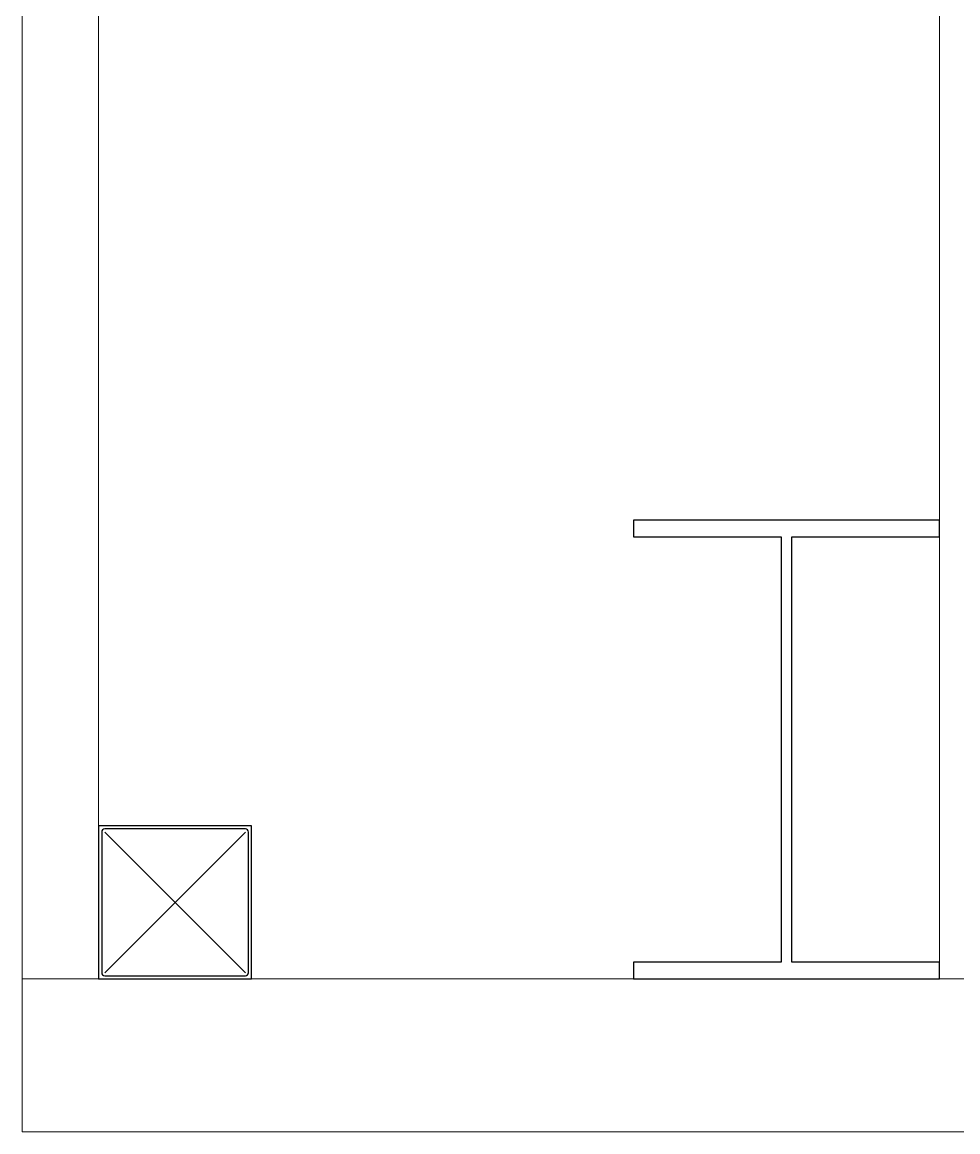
# Model space of a CAD drawing. Header units: millimetres. Extents: x 0 to 420000, y 0 to 297000.
# Drawn here: x 231013 to 231625, y 47450 to 48176 of the extents above; entities that cross this region are included whole.
import ezdxf

# ---------------------------------------------------------------- set-up
doc = ezdxf.new("R2010")
doc.units = ezdxf.units.MM
doc.layers.add('A-WAXM-PANL', color=6, linetype='Continuous', lineweight=20)
doc.layers.add('A-XXXX-STL', color=3, linetype='Continuous', lineweight=25)
doc.layers.add('오버헤드 FR', color=1, linetype='Continuous')

# ---------------------------------------------------------------- blocks, each defined once
blk = doc.blocks.new('오버헤드도어(저온2)(220321)(3F)')
for p, q in [((54, 3104), (146, 3196)), ((146, 3104), (54, 3196)), ((54, 3104), (146, 3196)), ((146, 3104), (54, 3196))]:
    blk.add_line(p, q)
at = {"layer": 'A-WAXM-PANL'}
for points in [[(600, 9480), (600, 3100), (700, 3100), (700, 9480)], [(0, 7550), (0, 3100), (50, 3100), (50, 7550)]]:
    blk.add_lwpolyline(points, dxfattribs=at)
blk.add_lwpolyline([(0, 3100), (750, 3100), (750, 3000), (0, 3000)], close=True, dxfattribs=at)
at = {"layer": 'A-XXXX-STL'}
blk.add_lwpolyline([(600, 3100), (600, 3111), (503.5, 3111), (503.5, 3389), (600, 3389), (600, 3400), (400, 3400), (400, 3389), (496.5, 3389), (496.5, 3111), (400, 3111), (400, 3100)], close=True, dxfattribs=at)
at = {"layer": '오버헤드 FR'}
blk.add_lwpolyline([(150, 3100), (150, 3200), (50, 3200), (50, 3100)], close=True, dxfattribs=at)
blk.add_lwpolyline([(150, 3100), (150, 3200), (50, 3200), (50, 3100)], close=True, dxfattribs=at)
blk.add_lwpolyline([(148, 3104), (148, 3196, 0.414214), (146, 3198), (54, 3198, 0.414214), (52, 3196), (52, 3104, 0.414214), (54, 3102), (146, 3102, 0.414214)], format="xyb", close=True, dxfattribs=at)
blk.add_lwpolyline([(148, 3104), (148, 3196, 0.414214), (146, 3198), (54, 3198, 0.414214), (52, 3196), (52, 3104, 0.414214), (54, 3102), (146, 3102, 0.414214)], format="xyb", close=True, dxfattribs=at)
blk = doc.blocks.new('3층')
blk.add_blockref('오버헤드도어(저온2)(220321)(3F)', (4801323.77, -411118.71))

msp = doc.modelspace()

# ---------------------------------------------------------------- block references
msp.add_blockref('3층', (-4570311.26, 455568.71))

doc.saveas('drawing.dxf')
